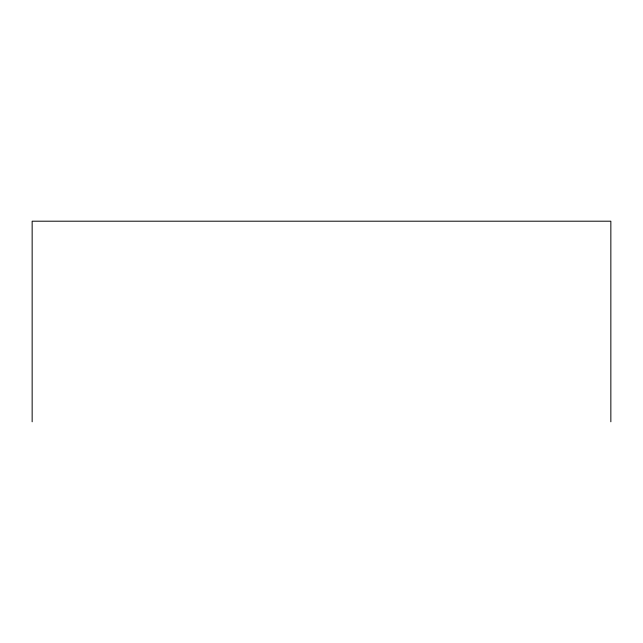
<?xml version="1.0" encoding="UTF-8"?>
<svg xmlns="http://www.w3.org/2000/svg" width="643" height="643" viewBox="0 0 643 643"><rect width="100%" height="100%" fill="white"/><g stroke="black" fill="none" stroke-linecap="round" stroke-linejoin="round"><path stroke-width="0.96" d="M610.85 421.8L610.85 221.2L32.15 221.2L32.15 421.8"/></g></svg>
